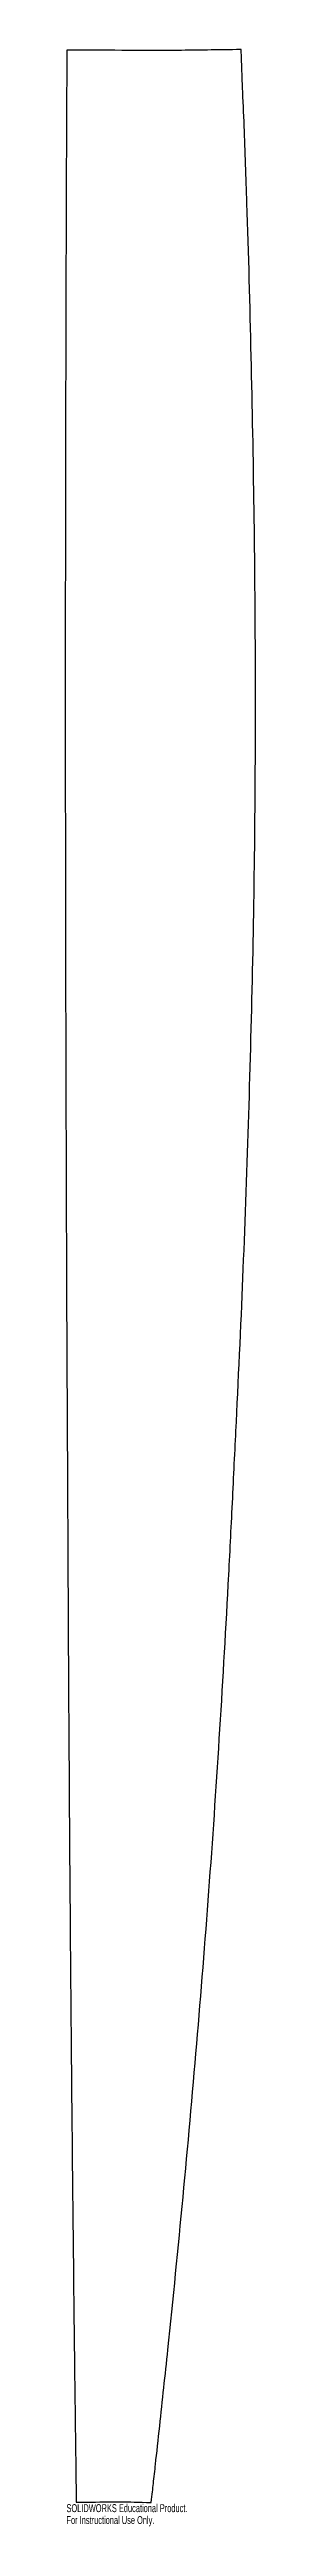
# Model space of a CAD drawing. Header units: inches. Extents: x 78.5 to 83.1, y 130.1 to 189.3.
import ezdxf

# ---------------------------------------------------------------- set-up
doc = ezdxf.new("R2010")
doc.units = ezdxf.units.IN
doc.header["$MEASUREMENT"] = 0
doc.styles.add('SLDTEXTSTYLE0', font='TXT', dxfattribs={"width": 0.7})

msp = doc.modelspace()

# ---------------------------------------------------------------- linework, layer by layer
at = {"color": 7, "linetype": 'Continuous', "lineweight": 25}
for points, knots in [([(78.552, 189.309), (78.55, 188.902), (78.549, 188.592), (78.548, 188.293), (78.547, 188.136), (78.545, 187.734), (78.545, 187.648), (78.543, 187.134), (78.541, 186.868), (78.539, 186.254), (78.538, 185.929), (78.533, 184.508), (78.529, 183.201), (78.52, 179.541), (78.516, 177.128), (78.515, 172.178), (78.517, 169.722), (78.525, 166.127), (78.528, 164.866), (78.534, 163.059), (78.535, 162.509), (78.539, 161.489), (78.54, 161.167), (78.542, 160.556), (78.543, 160.335), (78.546, 159.66), (78.547, 159.378), (78.549, 158.785), (78.551, 158.44), (78.555, 157.616), (78.559, 156.899), (78.564, 156.051), (78.565, 155.691), (78.567, 155.281), (78.568, 155.056), (78.569, 154.864), (78.57, 154.691), (78.572, 154.312), (78.573, 154.142), (78.574, 153.836), (78.575, 153.746), (78.577, 153.264), (78.578, 152.984), (78.592, 150.155), (78.607, 147.795), (78.644, 142.888), (78.665, 140.562), (78.705, 136.74), (78.717, 135.62), (78.739, 133.716), (78.747, 133.105), (78.758, 132.225), (78.762, 131.923), (78.77, 131.282), (78.772, 131.094), (78.778, 130.687)], [0, 0, 0, 0, 0.015625, 0.015625, 0.023438, 0.023438, 0.03125, 0.03125, 0.046875, 0.046875, 0.0625, 0.0625, 0.125, 0.125, 0.25, 0.25, 0.375, 0.375, 0.4375, 0.4375, 0.46875, 0.46875, 0.484375, 0.484375, 0.5, 0.5, 0.515625, 0.515625, 0.53125, 0.53125, 0.5625, 0.5625, 0.578125, 0.578125, 0.585937, 0.585937, 0.59375, 0.59375, 0.601562, 0.601562, 0.609375, 0.609375, 0.625, 0.625, 0.75, 0.75, 0.875, 0.875, 0.9375, 0.9375, 0.96875, 0.96875, 0.984375, 0.984375, 1, 1, 1, 1]), ([(82.733, 189.322), (82.415, 189.317), (82.273, 189.315), (81.761, 189.308), (81.55, 189.305), (81.051, 189.301), (80.812, 189.3), (80.357, 189.301), (80.187, 189.302), (79.868, 189.303)], [0, 0, 0, 0, 0.25, 0.25, 0.5, 0.5, 0.75, 0.75, 1, 1, 1, 1]), ([(80.577, 130.681), (80.6, 130.884), (80.613, 131.002), (80.644, 131.273), (80.664, 131.458), (80.709, 131.864), (80.746, 132.196), (80.847, 133.125), (80.911, 133.725), (81.102, 135.544), (81.224, 136.767), (81.571, 140.418), (81.78, 142.872), (82.14, 147.728), (82.291, 150.139), (82.457, 153.25), (82.487, 153.832), (82.549, 155.09), (82.579, 155.718), (82.663, 157.448), (82.73, 158.826), (82.821, 161.097), (82.87, 162.435), (82.947, 164.826), (82.981, 166.086), (83.061, 169.729), (83.083, 172.17), (83.067, 177.115), (83.031, 179.543), (82.946, 183.205), (82.912, 184.441), (82.852, 186.26), (82.831, 186.886), (82.794, 187.789), (82.779, 188.131), (82.762, 188.542), (82.756, 188.701), (82.744, 189.027), (82.74, 189.119), (82.733, 189.322)], [0, 0, 0, 0, 0.007813, 0.007813, 0.015625, 0.015625, 0.03125, 0.03125, 0.0625, 0.0625, 0.125, 0.125, 0.25, 0.25, 0.375, 0.375, 0.40625, 0.40625, 0.4375, 0.4375, 0.5, 0.5, 0.5625, 0.5625, 0.625, 0.625, 0.75, 0.75, 0.875, 0.875, 0.9375, 0.9375, 0.96875, 0.96875, 0.984375, 0.984375, 0.992187, 0.992187, 1, 1, 1, 1])]:
    msp.add_open_spline(points, degree=3, knots=knots, dxfattribs=at)
for points in [[(79.868, 189.303), (79.429, 189.305), (78.991, 189.307), (78.552, 189.309)], [(78.778, 130.687), (78.893, 130.688), (79.008, 130.69), (79.123, 130.691)], [(79.123, 130.691), (79.769, 130.702), (79.931, 130.701), (80.577, 130.681)]]:
    msp.add_open_spline(points, degree=3, dxfattribs=at)

# ---------------------------------------------------------------- texts
at = {"color": 7, "linetype": 'Continuous', "char_height": 0.1903, "attachment_point": 1, "style": 'SLDTEXTSTYLE0'}
for s, insert in [('SOLIDWORKS Educational Product.', (78.544, 130.641)), ('For Instructional Use Only.', (78.544, 130.356))]:
    msp.add_mtext(s, dxfattribs=dict(at, insert=insert))

doc.saveas('drawing.dxf')
